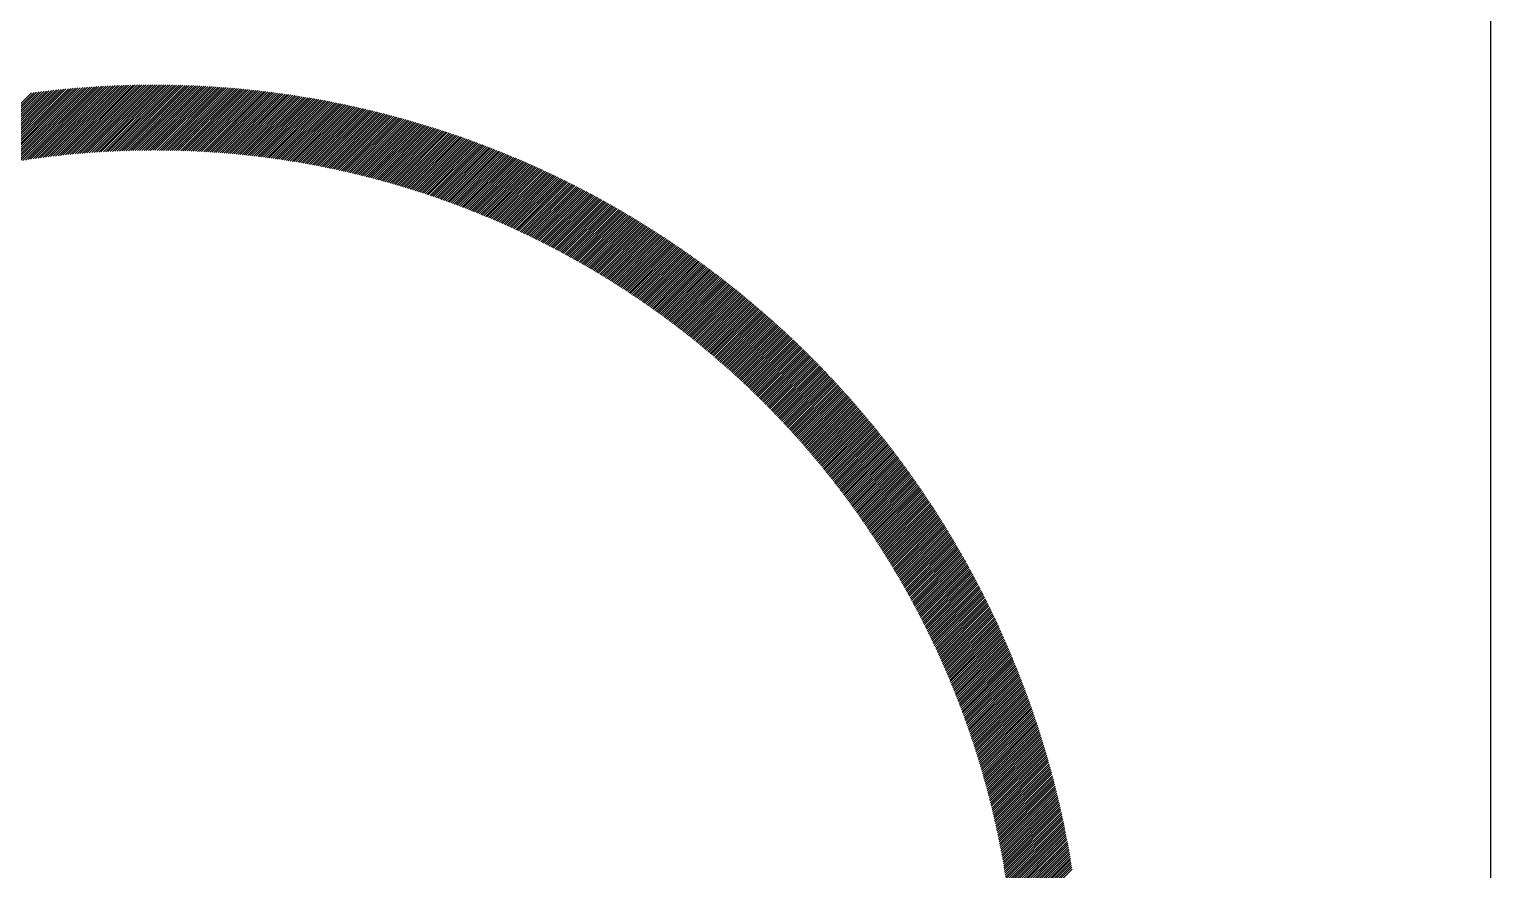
# Model space of a CAD drawing. Header units: inches. Extents: x 35 to 2894, y 23 to 617.
# Drawn here: x 846.17 to 865.16, y 132.99 to 143.9 of the extents above; entities that cross this region are included whole.
import ezdxf

# ---------------------------------------------------------------- set-up
doc = ezdxf.new("R2010")
doc.units = ezdxf.units.IN
doc.header["$MEASUREMENT"] = 0
doc.layers.add('Layer 1', color=7, linetype='Continuous')
doc.layers.add('ONDOCS', color=7, linetype='Continuous', lineweight=0)

msp = doc.modelspace()

# ---------------------------------------------------------------- linework, layer by layer
at = {"layer": 'Layer 1', "color": 0, "lineweight": 9}
msp.add_lwpolyline([(45.012, 606.841), (865.156, 606.841), (865.156, 32.767), (45.012, 32.767), (45.012, 606.841)], dxfattribs=at)
at = {"layer": 'Layer 1', "color": 0, "lineweight": -3}
msp.add_lwpolyline([(865.156, 32.767), (865.156, 254.817)], dxfattribs=at)
at = {"layer": 'ONDOCS', "color": 7, "linetype": 'Continuous', "lineweight": 0, "ltscale": 100}
for p, q in [((845.987, 142.183), (846.957, 143.152)), ((846.021, 142.188), (846.987, 143.154)), ((846.054, 142.194), (847.017, 143.156)), ((846.088, 142.199), (847.047, 143.158)), ((846.121, 142.204), (847.077, 143.16)), ((846.155, 142.209), (847.108, 143.162)), ((846.188, 142.214), (847.137, 143.163)), ((846.221, 142.219), (847.167, 143.165)), ((846.254, 142.223), (847.197, 143.167)), ((846.287, 142.228), (847.227, 143.168)), ((846.319, 142.232), (847.257, 143.169)), ((846.352, 142.236), (847.286, 143.171)), ((846.384, 142.241), (847.316, 143.172)), ((846.417, 142.245), (847.345, 143.173)), ((846.449, 142.249), (847.374, 143.174)), ((846.481, 142.253), (847.404, 143.175)), ((846.513, 142.256), (847.433, 143.176)), ((846.545, 142.26), (847.462, 143.177)), ((846.577, 142.264), (847.491, 143.177)), ((846.609, 142.267), (847.52, 143.178)), ((846.64, 142.27), (847.549, 143.179)), ((846.672, 142.274), (847.578, 143.179)), ((846.703, 142.277), (847.606, 143.18)), ((846.735, 142.28), (847.635, 143.18)), ((846.766, 142.283), (847.664, 143.18)), ((846.797, 142.286), (847.692, 143.181)), ((846.828, 142.288), (847.721, 143.181)), ((846.859, 142.291), (847.749, 143.181)), ((846.89, 142.293), (847.778, 143.181)), ((846.921, 142.296), (847.806, 143.181)), ((846.951, 142.298), (847.834, 143.181)), ((846.982, 142.301), (847.862, 143.181)), ((847.013, 142.303), (847.89, 143.181)), ((847.043, 142.305), (847.918, 143.18)), ((847.073, 142.307), (847.946, 143.18)), ((847.103, 142.309), (847.974, 143.18)), ((847.134, 142.311), (848.002, 143.179)), ((847.164, 142.312), (848.03, 143.179)), ((847.194, 142.314), (848.058, 143.178)), ((847.223, 142.316), (848.085, 143.177)), ((847.253, 142.317), (848.113, 143.177)), ((847.283, 142.319), (848.14, 143.176)), ((847.313, 142.32), (848.168, 143.175)), ((847.342, 142.321), (848.195, 143.174)), ((847.372, 142.322), (848.223, 143.173)), ((847.401, 142.323), (848.25, 143.172)), ((847.43, 142.324), (848.277, 143.171)), ((847.459, 142.325), (848.304, 143.17)), ((847.489, 142.326), (848.331, 143.169)), ((847.518, 142.327), (848.358, 143.168)), ((847.547, 142.328), (848.385, 143.166)), ((847.576, 142.328), (848.412, 143.165)), ((847.604, 142.329), (848.439, 143.164)), ((847.633, 142.329), (848.466, 143.162)), ((847.662, 142.33), (848.493, 143.161)), ((847.69, 142.33), (848.52, 143.159)), ((847.719, 142.33), (848.546, 143.157)), ((847.747, 142.33), (848.573, 143.156)), ((847.776, 142.331), (848.599, 143.154)), ((847.804, 142.331), (848.626, 143.152)), ((847.832, 142.33), (848.652, 143.15)), ((845.133, 142.008), (846.201, 143.076)), ((845.171, 142.017), (846.234, 143.08)), ((845.208, 142.026), (846.266, 143.085)), ((845.245, 142.035), (846.299, 143.089)), ((845.282, 142.044), (846.331, 143.093)), ((845.319, 142.052), (846.363, 143.097)), ((845.355, 142.06), (846.395, 143.1)), ((845.392, 142.068), (846.427, 143.104)), ((845.428, 142.076), (846.459, 143.108)), ((845.464, 142.084), (846.491, 143.111)), ((845.5, 142.092), (846.523, 143.114)), ((845.535, 142.099), (846.554, 143.118)), ((845.571, 142.106), (846.586, 143.121)), ((845.607, 142.113), (846.617, 143.124)), ((845.642, 142.12), (846.648, 143.127)), ((845.677, 142.127), (846.68, 143.13)), ((845.712, 142.134), (846.711, 143.133)), ((845.747, 142.141), (846.742, 143.136)), ((845.782, 142.147), (846.773, 143.138)), ((845.816, 142.153), (846.804, 143.141)), ((845.851, 142.159), (846.834, 143.143)), ((845.885, 142.165), (846.865, 143.146)), ((845.919, 142.171), (846.896, 143.148)), ((845.953, 142.177), (846.926, 143.15)), ((847.861, 142.33), (848.679, 143.148)), ((847.889, 142.33), (848.705, 143.146)), ((847.917, 142.33), (848.731, 143.144)), ((847.945, 142.33), (848.757, 143.142)), ((847.973, 142.329), (848.784, 143.14)), ((848, 142.329), (848.81, 143.138)), ((848.028, 142.328), (848.836, 143.136)), ((848.056, 142.328), (848.862, 143.133)), ((848.084, 142.327), (848.888, 143.131)), ((848.111, 142.326), (848.914, 143.129)), ((848.139, 142.325), (848.939, 143.126)), ((848.166, 142.325), (848.965, 143.124)), ((848.193, 142.324), (848.991, 143.121)), ((848.221, 142.323), (849.017, 143.119)), ((848.248, 142.322), (849.042, 143.116)), ((848.275, 142.32), (849.068, 143.113)), ((848.302, 142.319), (849.094, 143.111)), ((848.329, 142.318), (849.119, 143.108)), ((848.356, 142.317), (849.144, 143.105)), ((848.383, 142.315), (849.17, 143.102)), ((848.41, 142.314), (849.195, 143.099)), ((848.437, 142.312), (849.221, 143.096)), ((848.464, 142.311), (849.246, 143.093)), ((848.49, 142.309), (849.271, 143.09)), ((848.517, 142.308), (849.296, 143.087)), ((848.543, 142.306), (849.321, 143.084)), ((848.57, 142.304), (849.346, 143.08)), ((848.596, 142.302), (849.371, 143.077)), ((848.623, 142.3), (849.396, 143.074)), ((848.649, 142.298), (849.421, 143.07)), ((848.675, 142.296), (849.446, 143.067)), ((848.702, 142.294), (849.471, 143.064)), ((848.728, 142.292), (849.496, 143.06)), ((848.754, 142.29), (849.52, 143.056)), ((848.78, 142.288), (849.545, 143.053)), ((848.806, 142.285), (849.57, 143.049)), ((848.832, 142.283), (849.594, 143.046)), ((848.858, 142.28), (849.619, 143.042)), ((848.883, 142.278), (849.644, 143.038)), ((848.909, 142.275), (849.668, 143.034)), ((848.935, 142.273), (849.692, 143.03)), ((848.961, 142.27), (849.717, 143.026)), ((848.986, 142.267), (849.741, 143.022)), ((849.012, 142.265), (849.765, 143.018)), ((849.037, 142.262), (849.79, 143.014)), ((849.063, 142.259), (849.814, 143.01)), ((849.088, 142.256), (849.838, 143.006)), ((849.113, 142.253), (849.862, 143.002)), ((849.139, 142.25), (849.886, 142.998)), ((849.164, 142.247), (849.91, 142.994)), ((849.189, 142.244), (849.934, 142.989)), ((849.214, 142.241), (849.958, 142.985)), ((849.239, 142.238), (849.982, 142.981)), ((849.264, 142.234), (850.006, 142.976)), ((849.289, 142.231), (850.03, 142.972)), ((849.314, 142.228), (850.054, 142.967)), ((849.339, 142.224), (850.077, 142.963)), ((849.364, 142.221), (850.101, 142.958)), ((849.389, 142.217), (850.125, 142.953)), ((849.413, 142.214), (850.148, 142.949)), ((849.438, 142.21), (850.172, 142.944)), ((849.463, 142.206), (850.195, 142.939)), ((849.487, 142.203), (850.219, 142.934)), ((849.512, 142.199), (850.242, 142.93)), ((849.536, 142.195), (850.266, 142.925)), ((849.561, 142.191), (850.289, 142.92)), ((849.585, 142.187), (850.312, 142.915)), ((849.609, 142.183), (850.336, 142.91)), ((849.634, 142.179), (850.359, 142.905)), ((849.658, 142.175), (850.382, 142.9)), ((849.682, 142.171), (850.405, 142.895)), ((849.706, 142.167), (850.429, 142.889)), ((849.73, 142.163), (850.452, 142.884)), ((849.754, 142.159), (850.475, 142.879)), ((849.778, 142.154), (850.498, 142.874)), ((849.802, 142.15), (850.521, 142.868)), ((849.826, 142.146), (850.544, 142.863)), ((849.85, 142.141), (850.567, 142.858)), ((849.874, 142.137), (850.589, 142.852)), ((849.898, 142.132), (850.612, 142.847)), ((849.921, 142.128), (850.635, 142.841)), ((849.945, 142.123), (850.658, 142.836)), ((849.969, 142.118), (850.681, 142.83)), ((849.992, 142.114), (850.703, 142.824)), ((850.016, 142.109), (850.726, 142.819)), ((850.04, 142.104), (850.749, 142.813)), ((850.063, 142.099), (850.771, 142.807)), ((850.086, 142.094), (850.794, 142.802)), ((850.11, 142.09), (850.816, 142.796)), ((850.133, 142.085), (850.839, 142.79)), ((850.156, 142.08), (850.861, 142.784)), ((850.18, 142.075), (850.883, 142.778)), ((850.203, 142.07), (850.906, 142.772)), ((850.226, 142.064), (850.928, 142.766)), ((850.249, 142.059), (850.95, 142.76)), ((850.272, 142.054), (850.973, 142.754)), ((850.295, 142.049), (850.995, 142.748)), ((850.318, 142.043), (851.017, 142.742)), ((850.341, 142.038), (851.039, 142.736)), ((850.364, 142.033), (851.061, 142.73)), ((850.387, 142.027), (851.083, 142.723)), ((850.41, 142.022), (851.105, 142.717)), ((850.433, 142.016), (851.127, 142.711)), ((850.456, 142.011), (851.149, 142.705)), ((850.478, 142.005), (851.171, 142.698)), ((850.501, 142), (851.193, 142.692)), ((850.524, 141.994), (851.215, 142.685)), ((850.546, 141.988), (851.237, 142.679)), ((850.569, 141.983), (851.258, 142.672)), ((850.591, 141.977), (851.28, 142.666)), ((850.614, 141.971), (851.302, 142.659)), ((850.636, 141.965), (851.324, 142.653)), ((850.659, 141.959), (851.345, 142.646)), ((850.681, 141.953), (851.367, 142.639)), ((850.703, 141.947), (851.388, 142.633)), ((850.726, 141.941), (851.41, 142.626)), ((850.748, 141.935), (851.432, 142.619)), ((850.77, 141.929), (851.453, 142.612)), ((850.792, 141.923), (851.474, 142.605)), ((850.814, 141.917), (851.496, 142.599)), ((850.836, 141.911), (851.517, 142.592)), ((850.858, 141.904), (851.539, 142.585)), ((850.88, 141.898), (851.56, 142.578)), ((850.902, 141.892), (851.581, 142.571)), ((850.924, 141.886), (851.602, 142.564)), ((850.946, 141.879), (851.624, 142.557)), ((850.968, 141.873), (851.645, 142.549)), ((850.99, 141.866), (851.666, 142.542)), ((851.012, 141.86), (851.687, 142.535)), ((851.034, 141.853), (851.708, 142.528)), ((851.055, 141.847), (851.729, 142.521)), ((851.077, 141.84), (851.75, 142.513)), ((851.099, 141.833), (851.771, 142.506)), ((851.12, 141.827), (851.792, 142.499)), ((851.142, 141.82), (851.813, 142.491)), ((851.163, 141.813), (851.834, 142.484)), ((851.185, 141.806), (851.855, 142.477)), ((851.206, 141.8), (851.876, 142.469)), ((851.228, 141.793), (851.897, 142.462)), ((851.249, 141.786), (851.917, 142.454)), ((851.27, 141.779), (851.938, 142.446)), ((851.292, 141.772), (851.959, 142.439)), ((851.313, 141.765), (851.979, 142.431)), ((851.334, 141.758), (852, 142.424)), ((851.355, 141.751), (852.021, 142.416)), ((851.377, 141.744), (852.041, 142.408)), ((851.398, 141.736), (852.062, 142.4)), ((851.419, 141.729), (852.082, 142.393)), ((851.44, 141.722), (852.103, 142.385)), ((851.461, 141.715), (852.123, 142.377)), ((851.482, 141.707), (852.144, 142.369)), ((851.503, 141.7), (852.164, 142.361)), ((851.524, 141.693), (852.184, 142.353)), ((851.545, 141.685), (852.205, 142.345)), ((851.566, 141.678), (852.225, 142.337)), ((851.586, 141.67), (852.245, 142.329)), ((851.607, 141.663), (852.266, 142.321)), ((851.628, 141.655), (852.286, 142.313)), ((851.649, 141.648), (852.306, 142.305)), ((851.669, 141.64), (852.326, 142.297)), ((851.69, 141.633), (852.346, 142.289)), ((851.711, 141.625), (852.366, 142.281)), ((851.731, 141.617), (852.386, 142.272)), ((851.752, 141.61), (852.406, 142.264)), ((851.772, 141.602), (852.426, 142.256)), ((851.793, 141.594), (852.446, 142.247)), ((851.813, 141.586), (852.466, 142.239)), ((851.834, 141.578), (852.486, 142.231)), ((851.854, 141.57), (852.506, 142.222)), ((851.875, 141.562), (852.526, 142.214)), ((851.895, 141.554), (852.546, 142.205)), ((851.915, 141.546), (852.566, 142.197)), ((851.935, 141.538), (852.585, 142.188)), ((851.956, 141.53), (852.605, 142.18)), ((851.976, 141.522), (852.625, 142.171)), ((851.996, 141.514), (852.644, 142.163)), ((852.016, 141.506), (852.664, 142.154)), ((852.036, 141.498), (852.684, 142.145)), ((852.056, 141.49), (852.703, 142.137)), ((852.076, 141.481), (852.723, 142.128)), ((852.096, 141.473), (852.742, 142.119)), ((852.116, 141.465), (852.762, 142.11)), ((852.136, 141.456), (852.781, 142.101)), ((852.156, 141.448), (852.801, 142.093)), ((852.176, 141.439), (852.82, 142.084)), ((852.196, 141.431), (852.84, 142.075)), ((852.216, 141.423), (852.859, 142.066)), ((852.235, 141.414), (852.878, 142.057)), ((852.255, 141.405), (852.898, 142.048)), ((852.275, 141.397), (852.917, 142.039)), ((852.295, 141.388), (852.936, 142.03)), ((852.314, 141.38), (852.955, 142.021)), ((852.334, 141.371), (852.975, 142.012)), ((852.353, 141.362), (852.994, 142.003)), ((852.373, 141.354), (853.013, 141.993)), ((852.393, 141.345), (853.032, 141.984)), ((852.412, 141.336), (853.051, 141.975)), ((852.432, 141.327), (853.07, 141.966)), ((852.451, 141.318), (853.089, 141.957)), ((852.47, 141.309), (853.108, 141.947)), ((852.49, 141.3), (853.127, 141.938)), ((852.509, 141.292), (853.146, 141.929)), ((852.528, 141.283), (853.165, 141.919)), ((852.548, 141.274), (853.184, 141.91)), ((852.567, 141.265), (853.203, 141.9)), ((852.586, 141.255), (853.222, 141.891)), ((852.605, 141.246), (853.24, 141.881)), ((852.625, 141.237), (853.259, 141.872)), ((852.644, 141.228), (853.278, 141.862)), ((852.663, 141.219), (853.297, 141.853)), ((852.682, 141.21), (853.315, 141.843)), ((852.701, 141.2), (853.334, 141.834)), ((852.72, 141.191), (853.353, 141.824)), ((852.739, 141.182), (853.371, 141.814)), ((852.758, 141.172), (853.39, 141.804)), ((852.777, 141.163), (853.408, 141.795)), ((852.796, 141.154), (853.427, 141.785)), ((852.815, 141.144), (853.446, 141.775)), ((852.833, 141.135), (853.464, 141.765)), ((852.852, 141.125), (853.482, 141.756)), ((852.871, 141.116), (853.501, 141.746)), ((852.89, 141.106), (853.519, 141.736)), ((852.908, 141.097), (853.538, 141.726)), ((852.927, 141.087), (853.556, 141.716)), ((852.946, 141.077), (853.574, 141.706)), ((852.964, 141.068), (853.593, 141.696)), ((852.983, 141.058), (853.611, 141.686)), ((853.002, 141.048), (853.629, 141.676)), ((853.02, 141.039), (853.647, 141.666)), ((853.039, 141.029), (853.666, 141.656)), ((853.057, 141.019), (853.684, 141.646)), ((853.076, 141.009), (853.702, 141.635)), ((853.094, 140.999), (853.72, 141.625)), ((853.112, 140.989), (853.738, 141.615)), ((853.131, 140.979), (853.756, 141.605)), ((853.149, 140.969), (853.774, 141.595)), ((853.167, 140.959), (853.792, 141.584)), ((853.186, 140.949), (853.81, 141.574)), ((853.204, 140.939), (853.828, 141.564)), ((853.222, 140.929), (853.846, 141.553)), ((853.24, 140.919), (853.864, 141.543)), ((853.258, 140.909), (853.882, 141.532)), ((853.277, 140.899), (853.9, 141.522)), ((853.295, 140.889), (853.917, 141.511)), ((853.313, 140.879), (853.935, 141.501)), ((853.331, 140.868), (853.953, 141.49)), ((853.349, 140.858), (853.971, 141.48)), ((853.367, 140.848), (853.988, 141.469)), ((853.385, 140.837), (854.006, 141.459)), ((853.403, 140.827), (854.024, 141.448)), ((853.421, 140.817), (854.041, 141.437)), ((853.439, 140.806), (854.059, 141.427)), ((853.456, 140.796), (854.077, 141.416)), ((853.474, 140.785), (854.094, 141.405)), ((853.492, 140.775), (854.112, 141.395)), ((853.51, 140.764), (854.129, 141.384)), ((853.528, 140.754), (854.147, 141.373)), ((853.545, 140.743), (854.164, 141.362)), ((853.563, 140.733), (854.182, 141.351)), ((853.581, 140.722), (854.199, 141.34)), ((853.598, 140.711), (854.216, 141.33)), ((853.616, 140.701), (854.234, 141.319)), ((853.634, 140.69), (854.251, 141.308)), ((853.651, 140.679), (854.269, 141.297)), ((853.669, 140.668), (854.286, 141.286)), ((853.686, 140.658), (854.303, 141.275)), ((853.704, 140.647), (854.32, 141.264)), ((853.721, 140.636), (854.338, 141.252)), ((853.738, 140.625), (854.355, 141.241)), ((853.756, 140.614), (854.372, 141.23)), ((853.773, 140.603), (854.389, 141.219)), ((853.79, 140.592), (854.406, 141.208)), ((853.808, 140.581), (854.423, 141.197)), ((853.825, 140.57), (854.44, 141.185)), ((853.842, 140.559), (854.457, 141.174)), ((853.86, 140.548), (854.474, 141.163)), ((853.877, 140.537), (854.491, 141.152)), ((853.894, 140.526), (854.508, 141.14)), ((853.911, 140.515), (854.525, 141.129)), ((853.928, 140.504), (854.542, 141.118)), ((853.945, 140.492), (854.559, 141.106)), ((853.962, 140.481), (854.576, 141.095)), ((853.979, 140.47), (854.593, 141.083)), ((853.996, 140.459), (854.61, 141.072)), ((854.013, 140.447), (854.626, 141.06)), ((854.03, 140.436), (854.643, 141.049)), ((854.047, 140.425), (854.66, 141.037)), ((854.064, 140.413), (854.677, 141.026)), ((854.081, 140.402), (854.693, 141.014)), ((854.098, 140.39), (854.71, 141.002)), ((854.115, 140.379), (854.727, 140.991)), ((854.131, 140.367), (854.743, 140.979)), ((854.148, 140.356), (854.76, 140.967)), ((854.165, 140.344), (854.776, 140.956)), ((854.182, 140.333), (854.793, 140.944)), ((854.198, 140.321), (854.809, 140.932)), ((854.215, 140.309), (854.826, 140.92)), ((854.232, 140.298), (854.842, 140.908)), ((854.248, 140.286), (854.859, 140.897)), ((854.265, 140.274), (854.875, 140.885)), ((854.281, 140.263), (854.892, 140.873)), ((854.298, 140.251), (854.908, 140.861)), ((854.314, 140.239), (854.924, 140.849)), ((854.331, 140.227), (854.941, 140.837)), ((854.347, 140.215), (854.957, 140.825)), ((854.364, 140.204), (854.973, 140.813)), ((854.38, 140.192), (854.989, 140.801)), ((854.397, 140.18), (855.006, 140.789)), ((854.413, 140.168), (855.022, 140.777)), ((854.429, 140.156), (855.038, 140.765)), ((854.446, 140.144), (855.054, 140.752)), ((854.462, 140.132), (855.07, 140.74)), ((854.478, 140.12), (855.086, 140.728)), ((854.494, 140.108), (855.103, 140.716)), ((854.51, 140.096), (855.119, 140.704)), ((854.527, 140.083), (855.135, 140.691)), ((854.543, 140.071), (855.151, 140.679)), ((854.559, 140.059), (855.167, 140.667)), ((854.575, 140.047), (855.183, 140.654)), ((854.591, 140.035), (855.199, 140.642)), ((854.607, 140.022), (855.214, 140.63)), ((854.623, 140.01), (855.23, 140.617)), ((854.639, 139.998), (855.246, 140.605)), ((854.655, 139.985), (855.262, 140.592)), ((854.671, 139.973), (855.278, 140.58)), ((854.687, 139.961), (855.294, 140.567)), ((854.703, 139.948), (855.309, 140.555)), ((854.719, 139.936), (855.325, 140.542)), ((854.734, 139.923), (855.341, 140.53)), ((854.75, 139.911), (855.357, 140.517)), ((854.766, 139.898), (855.372, 140.505)), ((854.782, 139.886), (855.388, 140.492)), ((854.797, 139.873), (855.404, 140.479)), ((854.813, 139.861), (855.419, 140.467)), ((854.829, 139.848), (855.435, 140.454)), ((854.844, 139.835), (855.45, 140.441)), ((854.86, 139.823), (855.466, 140.428)), ((854.876, 139.81), (855.481, 140.416)), ((854.891, 139.797), (855.497, 140.403)), ((854.907, 139.784), (855.512, 140.39)), ((854.922, 139.772), (855.528, 140.377)), ((854.938, 139.759), (855.543, 140.364)), ((854.953, 139.746), (855.559, 140.351)), ((854.969, 139.733), (855.574, 140.338)), ((854.984, 139.72), (855.589, 140.325)), ((854.999, 139.707), (855.605, 140.312)), ((855.015, 139.694), (855.62, 140.299)), ((855.03, 139.682), (855.635, 140.286)), ((855.045, 139.669), (855.65, 140.273)), ((855.061, 139.656), (855.666, 140.26)), ((855.076, 139.642), (855.681, 140.247)), ((855.091, 139.629), (855.696, 140.234)), ((855.106, 139.616), (855.711, 140.221)), ((855.122, 139.603), (855.726, 140.208)), ((855.137, 139.59), (855.741, 140.195)), ((855.152, 139.577), (855.756, 140.181)), ((855.167, 139.564), (855.771, 140.168)), ((855.182, 139.551), (855.787, 140.155)), ((855.197, 139.537), (855.802, 140.142)), ((855.212, 139.524), (855.817, 140.128)), ((855.227, 139.511), (855.831, 140.115)), ((855.242, 139.497), (855.846, 140.102)), ((855.257, 139.484), (855.861, 140.088)), ((855.272, 139.471), (855.876, 140.075)), ((855.287, 139.457), (855.891, 140.061)), ((855.302, 139.444), (855.906, 140.048)), ((855.317, 139.43), (855.921, 140.035)), ((855.332, 139.417), (855.936, 140.021)), ((855.346, 139.404), (855.95, 140.008)), ((855.361, 139.39), (855.965, 139.994)), ((855.376, 139.376), (855.98, 139.98)), ((855.391, 139.363), (855.995, 139.967)), ((855.405, 139.349), (856.009, 139.953)), ((855.42, 139.336), (856.024, 139.94)), ((855.435, 139.322), (856.039, 139.926)), ((855.449, 139.308), (856.053, 139.912)), ((855.464, 139.295), (856.068, 139.899)), ((855.478, 139.281), (856.082, 139.885)), ((855.493, 139.267), (856.097, 139.871)), ((855.508, 139.253), (856.111, 139.857)), ((855.522, 139.24), (856.126, 139.843)), ((855.537, 139.226), (856.14, 139.83)), ((855.551, 139.212), (856.155, 139.816)), ((855.565, 139.198), (856.169, 139.802)), ((855.58, 139.184), (856.184, 139.788)), ((855.594, 139.17), (856.198, 139.774)), ((855.608, 139.156), (856.212, 139.76)), ((855.623, 139.142), (856.227, 139.746)), ((855.637, 139.128), (856.241, 139.732)), ((855.651, 139.114), (856.255, 139.718)), ((855.666, 139.1), (856.269, 139.704)), ((855.68, 139.086), (856.284, 139.69)), ((855.694, 139.072), (856.298, 139.676)), ((855.708, 139.058), (856.312, 139.662)), ((855.722, 139.044), (856.326, 139.648)), ((855.736, 139.03), (856.34, 139.634)), ((855.751, 139.015), (856.355, 139.619)), ((855.765, 139.001), (856.369, 139.605)), ((855.779, 138.987), (856.383, 139.591)), ((855.793, 138.973), (856.397, 139.577)), ((855.807, 138.958), (856.411, 139.563)), ((855.821, 138.944), (856.425, 139.548)), ((855.835, 138.93), (856.439, 139.534)), ((855.849, 138.915), (856.453, 139.52)), ((855.862, 138.901), (856.467, 139.505)), ((855.876, 138.887), (856.481, 139.491)), ((855.89, 138.872), (856.494, 139.476)), ((855.904, 138.858), (856.508, 139.462)), ((855.918, 138.843), (856.522, 139.448)), ((855.931, 138.829), (856.536, 139.433)), ((855.945, 138.814), (856.55, 139.419)), ((855.959, 138.799), (856.564, 139.404)), ((855.973, 138.785), (856.577, 139.389)), ((855.986, 138.77), (856.591, 139.375)), ((856, 138.756), (856.605, 139.36)), ((856.014, 138.741), (856.618, 139.346)), ((856.027, 138.726), (856.632, 139.331)), ((856.041, 138.711), (856.646, 139.316)), ((856.054, 138.697), (856.659, 139.302)), ((856.068, 138.682), (856.673, 139.287)), ((856.081, 138.667), (856.686, 139.272)), ((856.095, 138.652), (856.7, 139.257)), ((856.108, 138.637), (856.713, 139.243)), ((856.122, 138.622), (856.727, 139.228)), ((856.135, 138.608), (856.74, 139.213)), ((856.148, 138.593), (856.754, 139.198)), ((856.162, 138.578), (856.767, 139.183)), ((856.175, 138.563), (856.781, 139.168)), ((856.188, 138.548), (856.794, 139.153)), ((856.201, 138.533), (856.807, 139.139)), ((856.215, 138.518), (856.821, 139.124)), ((856.228, 138.502), (856.834, 139.109)), ((856.241, 138.487), (856.847, 139.094)), ((856.254, 138.472), (856.86, 139.078)), ((856.267, 138.457), (856.874, 139.063)), ((856.28, 138.442), (856.887, 139.048)), ((856.294, 138.427), (856.9, 139.033)), ((856.307, 138.411), (856.913, 139.018)), ((856.32, 138.396), (856.926, 139.003)), ((856.333, 138.381), (856.94, 138.988)), ((856.346, 138.366), (856.953, 138.973)), ((856.359, 138.35), (856.966, 138.957)), ((856.372, 138.335), (856.979, 138.942)), ((856.384, 138.319), (856.992, 138.927)), ((856.397, 138.304), (857.005, 138.911)), ((856.41, 138.289), (857.018, 138.896)), ((856.423, 138.273), (857.031, 138.881)), ((856.436, 138.258), (857.044, 138.865)), ((856.449, 138.242), (857.056, 138.85)), ((856.461, 138.227), (857.069, 138.835)), ((856.474, 138.211), (857.082, 138.819)), ((856.487, 138.195), (857.095, 138.804)), ((856.499, 138.18), (857.108, 138.788)), ((856.512, 138.164), (857.121, 138.773)), ((856.525, 138.148), (857.133, 138.757)), ((856.537, 138.133), (857.146, 138.742)), ((856.55, 138.117), (857.159, 138.726)), ((856.562, 138.101), (857.171, 138.71)), ((856.575, 138.085), (857.184, 138.695)), ((856.587, 138.07), (857.197, 138.679)), ((856.6, 138.054), (857.209, 138.663)), ((856.612, 138.038), (857.222, 138.648)), ((856.625, 138.022), (857.234, 138.632)), ((856.637, 138.006), (857.247, 138.616)), ((856.649, 137.99), (857.26, 138.6)), ((856.662, 137.974), (857.272, 138.585)), ((856.674, 137.958), (857.284, 138.569)), ((856.686, 137.942), (857.297, 138.553)), ((856.699, 137.926), (857.309, 138.537)), ((856.711, 137.91), (857.322, 138.521)), ((856.723, 137.894), (857.334, 138.505)), ((856.735, 137.878), (857.346, 138.489)), ((856.747, 137.862), (857.359, 138.473)), ((856.759, 137.846), (857.371, 138.457)), ((856.772, 137.829), (857.383, 138.441)), ((856.784, 137.813), (857.396, 138.425)), ((856.796, 137.797), (857.408, 138.409)), ((856.808, 137.781), (857.42, 138.393)), ((856.82, 137.764), (857.432, 138.377)), ((856.832, 137.748), (857.444, 138.361)), ((856.844, 137.732), (857.457, 138.345)), ((856.856, 137.715), (857.469, 138.328)), ((856.867, 137.699), (857.481, 138.312)), ((856.879, 137.682), (857.493, 138.296)), ((856.891, 137.666), (857.505, 138.28)), ((856.903, 137.65), (857.517, 138.263)), ((856.915, 137.633), (857.529, 138.247)), ((856.926, 137.617), (857.541, 138.231)), ((856.938, 137.6), (857.553, 138.214)), ((856.95, 137.583), (857.565, 138.198)), ((856.962, 137.567), (857.576, 138.182)), ((856.973, 137.55), (857.588, 138.165)), ((856.985, 137.533), (857.6, 138.149)), ((856.996, 137.517), (857.612, 138.132)), ((857.008, 137.5), (857.624, 138.116)), ((857.02, 137.483), (857.636, 138.099)), ((857.031, 137.466), (857.647, 138.083)), ((857.043, 137.45), (857.659, 138.066)), ((857.054, 137.433), (857.671, 138.05)), ((857.066, 137.416), (857.682, 138.033)), ((857.077, 137.399), (857.694, 138.016)), ((857.088, 137.382), (857.706, 138)), ((857.1, 137.365), (857.717, 137.983)), ((857.111, 137.348), (857.729, 137.966)), ((857.122, 137.331), (857.74, 137.949)), ((857.134, 137.314), (857.752, 137.933)), ((857.145, 137.297), (857.763, 137.916)), ((857.156, 137.28), (857.775, 137.899)), ((857.167, 137.263), (857.786, 137.882)), ((857.178, 137.246), (857.798, 137.865)), ((857.19, 137.229), (857.809, 137.848)), ((857.201, 137.212), (857.82, 137.831)), ((857.212, 137.194), (857.832, 137.814)), ((857.223, 137.177), (857.843, 137.798)), ((857.234, 137.16), (857.854, 137.781)), ((857.245, 137.143), (857.866, 137.764)), ((857.256, 137.125), (857.877, 137.746)), ((857.267, 137.108), (857.888, 137.729)), ((857.278, 137.091), (857.899, 137.712)), ((857.289, 137.073), (857.911, 137.695)), ((857.3, 137.056), (857.922, 137.678)), ((857.31, 137.038), (857.933, 137.661)), ((857.321, 137.021), (857.944, 137.644)), ((857.332, 137.003), (857.955, 137.626)), ((857.343, 136.986), (857.966, 137.609)), ((857.354, 136.968), (857.977, 137.592)), ((857.364, 136.951), (857.988, 137.575)), ((857.375, 136.933), (857.999, 137.557)), ((857.386, 136.916), (858.01, 137.54)), ((857.396, 136.898), (858.021, 137.523)), ((857.407, 136.88), (858.032, 137.505)), ((857.417, 136.862), (858.043, 137.488)), ((857.428, 136.845), (858.054, 137.47)), ((857.438, 136.827), (858.064, 137.453)), ((857.449, 136.809), (858.075, 137.435)), ((857.459, 136.791), (858.086, 137.418)), ((857.47, 136.773), (858.097, 137.4)), ((857.48, 136.755), (858.107, 137.383)), ((857.491, 136.738), (858.118, 137.365)), ((857.501, 136.72), (858.129, 137.347)), ((857.511, 136.702), (858.139, 137.33)), ((857.522, 136.684), (858.15, 137.312)), ((857.532, 136.666), (858.161, 137.294)), ((857.542, 136.648), (858.171, 137.277)), ((857.552, 136.629), (858.182, 137.259)), ((857.562, 136.611), (858.192, 137.241)), ((857.573, 136.593), (858.203, 137.223)), ((857.583, 136.575), (858.213, 137.205)), ((857.593, 136.557), (858.224, 137.188)), ((857.603, 136.539), (858.234, 137.17)), ((857.613, 136.52), (858.244, 137.152)), ((857.623, 136.502), (858.255, 137.134)), ((857.633, 136.484), (858.265, 137.116)), ((857.643, 136.465), (858.275, 137.098)), ((857.653, 136.447), (858.286, 137.08)), ((857.663, 136.429), (858.296, 137.062)), ((857.672, 136.41), (858.306, 137.044)), ((857.682, 136.392), (858.316, 137.026)), ((857.692, 136.373), (858.327, 137.008)), ((857.702, 136.355), (858.337, 136.989)), ((857.712, 136.336), (858.347, 136.971)), ((857.721, 136.318), (858.357, 136.953)), ((857.731, 136.299), (858.367, 136.935)), ((857.741, 136.28), (858.377, 136.917)), ((857.75, 136.262), (858.387, 136.898)), ((857.76, 136.243), (858.397, 136.88)), ((857.77, 136.224), (858.407, 136.862)), ((857.779, 136.205), (858.417, 136.843)), ((857.789, 136.187), (858.427, 136.825)), ((857.798, 136.168), (858.437, 136.807)), ((857.808, 136.149), (858.447, 136.788)), ((857.817, 136.13), (858.456, 136.77)), ((857.826, 136.111), (858.466, 136.751)), ((857.836, 136.092), (858.476, 136.733)), ((857.845, 136.073), (858.486, 136.714)), ((857.854, 136.054), (858.495, 136.696)), ((857.864, 136.035), (858.505, 136.677)), ((857.873, 136.016), (858.515, 136.658)), ((857.882, 135.997), (858.524, 136.64)), ((857.891, 135.978), (858.534, 136.621)), ((857.9, 135.959), (858.544, 136.602)), ((857.91, 135.94), (858.553, 136.584)), ((857.919, 135.921), (858.563, 136.565)), ((857.928, 135.901), (858.572, 136.546)), ((857.937, 135.882), (858.582, 136.527)), ((857.946, 135.863), (858.591, 136.508)), ((857.955, 135.844), (858.601, 136.489)), ((857.964, 135.824), (858.61, 136.471)), ((857.973, 135.805), (858.619, 136.452)), ((857.981, 135.785), (858.629, 136.433)), ((857.99, 135.766), (858.638, 136.414)), ((857.999, 135.746), (858.647, 136.395)), ((858.008, 135.727), (858.657, 136.376)), ((858.017, 135.707), (858.666, 136.357)), ((858.025, 135.688), (858.675, 136.337)), ((858.034, 135.668), (858.684, 136.318)), ((858.043, 135.649), (858.693, 136.299)), ((858.051, 135.629), (858.702, 136.28)), ((858.06, 135.609), (858.712, 136.261)), ((858.069, 135.59), (858.721, 136.242)), ((858.077, 135.57), (858.73, 136.222)), ((858.086, 135.55), (858.739, 136.203)), ((858.094, 135.53), (858.748, 136.184)), ((858.103, 135.51), (858.757, 136.164)), ((858.111, 135.49), (858.765, 136.145)), ((858.119, 135.471), (858.774, 136.126)), ((858.128, 135.451), (858.783, 136.106)), ((858.136, 135.431), (858.792, 136.087)), ((858.144, 135.411), (858.801, 136.067)), ((858.153, 135.391), (858.81, 136.048)), ((858.161, 135.371), (858.818, 136.028)), ((858.169, 135.35), (858.827, 136.009)), ((858.177, 135.33), (858.836, 135.989)), ((858.185, 135.31), (858.844, 135.969)), ((858.193, 135.29), (858.853, 135.95)), ((858.201, 135.27), (858.862, 135.93)), ((858.209, 135.249), (858.87, 135.91)), ((858.217, 135.229), (858.879, 135.891)), ((858.225, 135.209), (858.887, 135.871)), ((858.233, 135.188), (858.896, 135.851)), ((858.241, 135.168), (858.904, 135.831)), ((858.249, 135.148), (858.913, 135.811)), ((858.257, 135.127), (858.921, 135.791)), ((858.265, 135.107), (858.93, 135.771)), ((858.272, 135.086), (858.938, 135.751)), ((858.28, 135.065), (858.946, 135.731)), ((858.288, 135.045), (858.954, 135.711)), ((858.296, 135.024), (858.963, 135.691)), ((858.303, 135.004), (858.971, 135.671)), ((858.311, 134.983), (858.979, 135.651)), ((858.318, 134.962), (858.987, 135.631)), ((858.326, 134.941), (858.995, 135.611)), ((858.333, 134.921), (859.004, 135.591)), ((858.341, 134.9), (859.012, 135.571)), ((858.348, 134.879), (859.02, 135.55)), ((858.356, 134.858), (859.028, 135.53)), ((858.363, 134.837), (859.036, 135.51)), ((858.37, 134.816), (859.044, 135.489)), ((858.378, 134.795), (859.052, 135.469)), ((858.385, 134.774), (859.059, 135.449)), ((858.392, 134.753), (859.067, 135.428)), ((858.399, 134.732), (859.075, 135.408)), ((858.406, 134.711), (859.083, 135.387)), ((858.413, 134.689), (859.091, 135.367)), ((858.421, 134.668), (859.098, 135.346)), ((858.428, 134.647), (859.106, 135.326)), ((858.435, 134.626), (859.114, 135.305)), ((858.442, 134.604), (859.121, 135.284)), ((858.448, 134.583), (859.129, 135.264)), ((858.455, 134.562), (859.137, 135.243)), ((858.462, 134.54), (859.144, 135.222)), ((858.469, 134.519), (859.152, 135.201)), ((858.476, 134.497), (859.159, 135.181)), ((858.483, 134.476), (859.167, 135.16)), ((858.489, 134.454), (859.174, 135.139)), ((858.496, 134.432), (859.181, 135.118)), ((858.503, 134.411), (859.189, 135.097)), ((858.509, 134.389), (859.196, 135.076)), ((858.516, 134.367), (859.203, 135.055)), ((858.522, 134.346), (859.211, 135.034)), ((858.529, 134.324), (859.218, 135.013)), ((858.535, 134.302), (859.225, 134.992)), ((858.542, 134.28), (859.232, 134.971)), ((858.548, 134.258), (859.239, 134.949)), ((858.554, 134.236), (859.246, 134.928)), ((858.561, 134.214), (859.254, 134.907)), ((858.567, 134.192), (859.261, 134.886)), ((858.573, 134.17), (859.268, 134.865)), ((858.579, 134.148), (859.275, 134.843)), ((858.586, 134.126), (859.281, 134.822)), ((858.592, 134.104), (859.288, 134.8)), ((858.598, 134.082), (859.295, 134.779)), ((858.604, 134.059), (859.302, 134.758)), ((858.61, 134.037), (859.309, 134.736)), ((858.616, 134.015), (859.316, 134.715)), ((858.622, 133.992), (859.322, 134.693)), ((858.628, 133.97), (859.329, 134.671)), ((858.633, 133.947), (859.336, 134.65)), ((858.639, 133.925), (859.342, 134.628)), ((858.645, 133.902), (859.349, 134.606)), ((858.651, 133.88), (859.356, 134.585)), ((858.656, 133.857), (859.362, 134.563)), ((858.662, 133.835), (859.369, 134.541)), ((858.668, 133.812), (859.375, 134.519)), ((858.673, 133.789), (859.381, 134.497)), ((858.679, 133.766), (859.388, 134.475)), ((858.684, 133.744), (859.394, 134.454)), ((858.69, 133.721), (859.401, 134.432)), ((858.695, 133.698), (859.407, 134.41)), ((858.701, 133.675), (859.413, 134.388)), ((858.706, 133.652), (859.419, 134.365)), ((858.711, 133.629), (859.425, 134.343)), ((858.716, 133.606), (859.432, 134.321)), ((858.722, 133.583), (859.438, 134.299)), ((858.727, 133.56), (859.444, 134.277)), ((858.732, 133.536), (859.45, 134.255)), ((858.737, 133.513), (859.456, 134.232)), ((858.742, 133.49), (859.462, 134.21)), ((858.747, 133.467), (859.468, 134.188)), ((858.752, 133.443), (859.474, 134.165)), ((858.757, 133.42), (859.479, 134.143)), ((858.762, 133.396), (859.485, 134.12)), ((858.766, 133.373), (859.491, 134.098)), ((858.771, 133.349), (859.497, 134.075)), ((858.776, 133.326), (859.503, 134.053)), ((858.781, 133.302), (859.508, 134.03)), ((858.785, 133.279), (859.514, 134.007)), ((858.79, 133.255), (859.519, 133.985)), ((858.794, 133.231), (859.525, 133.962)), ((858.799, 133.207), (859.531, 133.939)), ((858.803, 133.184), (859.536, 133.916)), ((858.808, 133.16), (859.541, 133.893)), ((858.812, 133.136), (859.547, 133.871)), ((858.816, 133.112), (859.552, 133.848)), ((858.821, 133.088), (859.558, 133.825)), ((858.825, 133.064), (859.563, 133.802)), ((858.829, 133.04), (859.568, 133.779)), ((858.833, 133.015), (859.573, 133.756)), ((858.837, 132.991), (859.579, 133.732)), ((858.841, 132.967), (859.584, 133.709)), ((858.845, 132.943), (859.589, 133.686)), ((858.849, 132.918), (859.594, 133.663)), ((858.853, 132.894), (859.599, 133.64)), ((858.857, 132.869), (859.604, 133.616)), ((858.861, 132.845), (859.609, 133.593)), ((858.865, 132.82), (859.614, 133.57)), ((858.868, 132.796), (859.619, 133.546)), ((858.872, 132.771), (859.623, 133.523)), ((858.876, 132.747), (859.628, 133.499)), ((858.879, 132.722), (859.633, 133.476)), ((858.883, 132.697), (859.638, 133.452)), ((858.886, 132.672), (859.642, 133.428)), ((858.89, 132.647), (859.647, 133.405)), ((858.893, 132.622), (859.651, 133.381)), ((858.896, 132.597), (859.656, 133.357)), ((858.899, 132.572), (859.661, 133.333)), ((858.903, 132.547), (859.665, 133.31)), ((858.906, 132.522), (859.669, 133.286)), ((858.909, 132.497), (859.674, 133.262)), ((858.912, 132.472), (859.678, 133.238)), ((858.915, 132.446), (859.682, 133.214)), ((858.918, 132.421), (859.687, 133.19)), ((858.921, 132.396), (859.691, 133.166)), ((858.924, 132.37), (859.695, 133.141)), ((858.926, 132.345), (859.699, 133.117)), ((858.929, 132.319), (859.703, 133.093)), ((858.932, 132.294), (859.707, 133.069)), ((858.935, 132.268), (859.711, 133.045)), ((858.937, 132.242), (859.715, 133.02)), ((858.94, 132.216), (859.719, 132.996))]:
    msp.add_line(p, q, dxfattribs=at)

doc.saveas('drawing.dxf')
